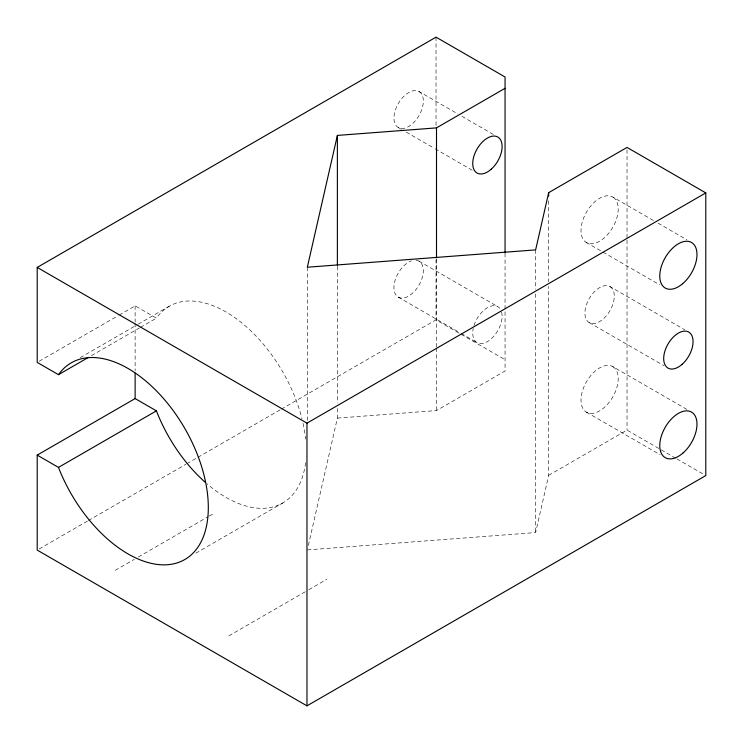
<?xml version="1.0" encoding="UTF-8"?>
<svg xmlns="http://www.w3.org/2000/svg" width="743" height="743" viewBox="0 0 743 743"><rect width="100%" height="100%" fill="white"/><g stroke="black" fill="none" stroke-linecap="round" stroke-linejoin="round"><path stroke-width="0.56" stroke-dasharray="3.71 2.79" d="M308.354 545.418L337.378 418.105L337.378 407.684M307.323 549.922L535.629 532.564L548.678 475.334L548.678 286.492M39.203 361.237L118.137 315.664M119.14 315.088L135.124 305.856L156.401 318.143A113.558 65.56 60 0 1 233.934 317.001A113.558 65.56 60 0 1 302.057 419.043M80.235 357.652L137.186 324.765M138.189 324.189L169.163 306.302M91.454 355.637L139.415 327.951M140.418 327.375L156.401 318.143M39.212 548.938L87.433 521.103M88.436 520.518L185.88 464.264M186.892 463.678L196.932 457.883M197.935 457.298L280.315 409.737M281.318 409.161L436.03 319.843L460.038 333.7M115.304 570.299L134.288 559.34M138.291 557.027L208.235 516.645M209.238 516.069L213.232 513.757M337.378 418.105L436.503 410.573L505.054 370.998L505.054 253.103M195.79 553.191L282.721 503.002M228.863 635.859L307.806 590.286M308.809 589.71L326.79 579.326M548.678 475.334L627.027 430.104L675.879 458.32M613.142 197.229A26.311 15.194 -60 0 1 603.883 238.224A26.311 15.194 -60 0 1 581.778 223.903A26.311 15.194 -60 0 1 613.142 197.229L654.026 220.838M658.019 223.141L686.931 239.831M419.043 91.556A20.776 11.99 -60 0 1 412.458 123.728A20.776 11.99 -60 0 1 394.468 113.345A20.776 11.99 -60 0 1 419.043 91.556L457.929 114.004M461.914 116.307L493.826 134.734M398.267 127.536L401.257 129.263M406.245 132.143L434.163 148.256M435.166 148.832L473.05 170.714M586.06 242.339L602.016 251.552M603.019 252.128L659.849 284.94M609.994 286.603A20.776 11.99 -60 0 1 603.409 318.784A20.776 11.99 -60 0 1 585.419 308.391A20.776 11.99 -60 0 1 609.994 286.603L684.777 329.781M589.218 322.583L664.001 365.76M612.761 366.615A26.311 15.194 -60 0 1 604.421 407.368A26.311 15.194 -60 0 1 581.63 394.217A26.311 15.194 -60 0 1 612.761 366.615L687.544 409.792M418.996 261.146L497.81 306.645M398.229 297.126L460.084 332.836M461.078 333.412L477.043 342.625M461.041 334.276L505.054 359.686M676.882 458.895L705.794 475.585M586.45 412.189L660.239 454.79M627.027 149.733L627.027 238.949M627.027 240.1L627.027 430.104M548.678 200.759L548.678 281.857M535.629 249.88L535.629 289.268M535.629 293.903L535.629 532.564M436.503 258.805L436.503 346.851M436.503 348.012L436.503 410.573M436.03 37.15L436.03 126.356M436.03 259.595L436.03 319.843M337.378 266.338L337.378 403.05M307.323 267.229L307.323 421.318M135.124 305.856L135.124 322.081M135.124 323.242L135.124 370.766M474.006 325.48A20.776 11.99 -60 0 1 486.656 308.141A20.776 11.99 -60 0 1 500.15 308.809M501.618 312.051A20.776 11.99 -60 0 1 487.427 341.594A20.776 11.99 -60 0 1 473.235 328.434M415.959 260.199A20.776 11.99 -60 0 1 417.297 287.801A20.776 11.99 -60 0 1 394.273 291.08A20.776 11.99 -60 0 1 411.483 260.839M305.559 462.722A113.558 65.56 60 0 1 206.916 483.749M303.06 423.324A113.558 65.56 60 0 1 305.614 439.076"/><path stroke-width="1.11" d="M505.054 88.306L436.503 127.88L337.378 135.421L307.323 267.229L535.629 249.88L548.678 192.651L627.027 147.42L705.794 192.901L705.794 475.585L306.97 705.85L37.206 550.099L37.206 455.115L135.124 398.582L156.401 410.86A113.558 65.56 60 0 0 205.161 482.216M37.206 455.115L58.474 467.403A113.558 65.56 60 0 0 179.63 562.014A113.558 65.56 60 0 0 179.63 419.962A113.558 65.56 60 0 0 58.474 374.676L37.206 362.398L37.206 267.415L436.03 37.15L505.054 77.003L505.054 252.824M58.474 374.676L88.454 357.374M58.474 467.403L156.401 410.86M37.206 267.415L306.97 423.157L705.794 192.901M548.678 192.651L548.678 196.124M436.503 127.88L436.503 257.645M337.378 135.421L337.378 265.177M306.97 423.157L306.97 705.85M135.124 373.079L135.124 398.582M491.225 169.209A20.776 11.99 -60 0 0 497.81 137.028A20.776 11.99 -60 0 0 473.235 158.826A20.776 11.99 -60 0 0 491.225 169.209M682.176 364.265A20.776 11.99 -60 0 0 688.761 332.084A20.776 11.99 -60 0 0 664.186 353.872A20.776 11.99 -60 0 0 682.176 364.265M683.198 452.849A26.311 15.194 -60 0 0 691.538 412.096A26.311 15.194 -60 0 0 660.406 439.698A26.311 15.194 -60 0 0 683.198 452.849M682.659 283.705A26.311 15.194 -60 0 0 691.919 242.71A26.311 15.194 -60 0 0 660.555 269.384A26.311 15.194 -60 0 0 682.659 283.705"/></g></svg>
